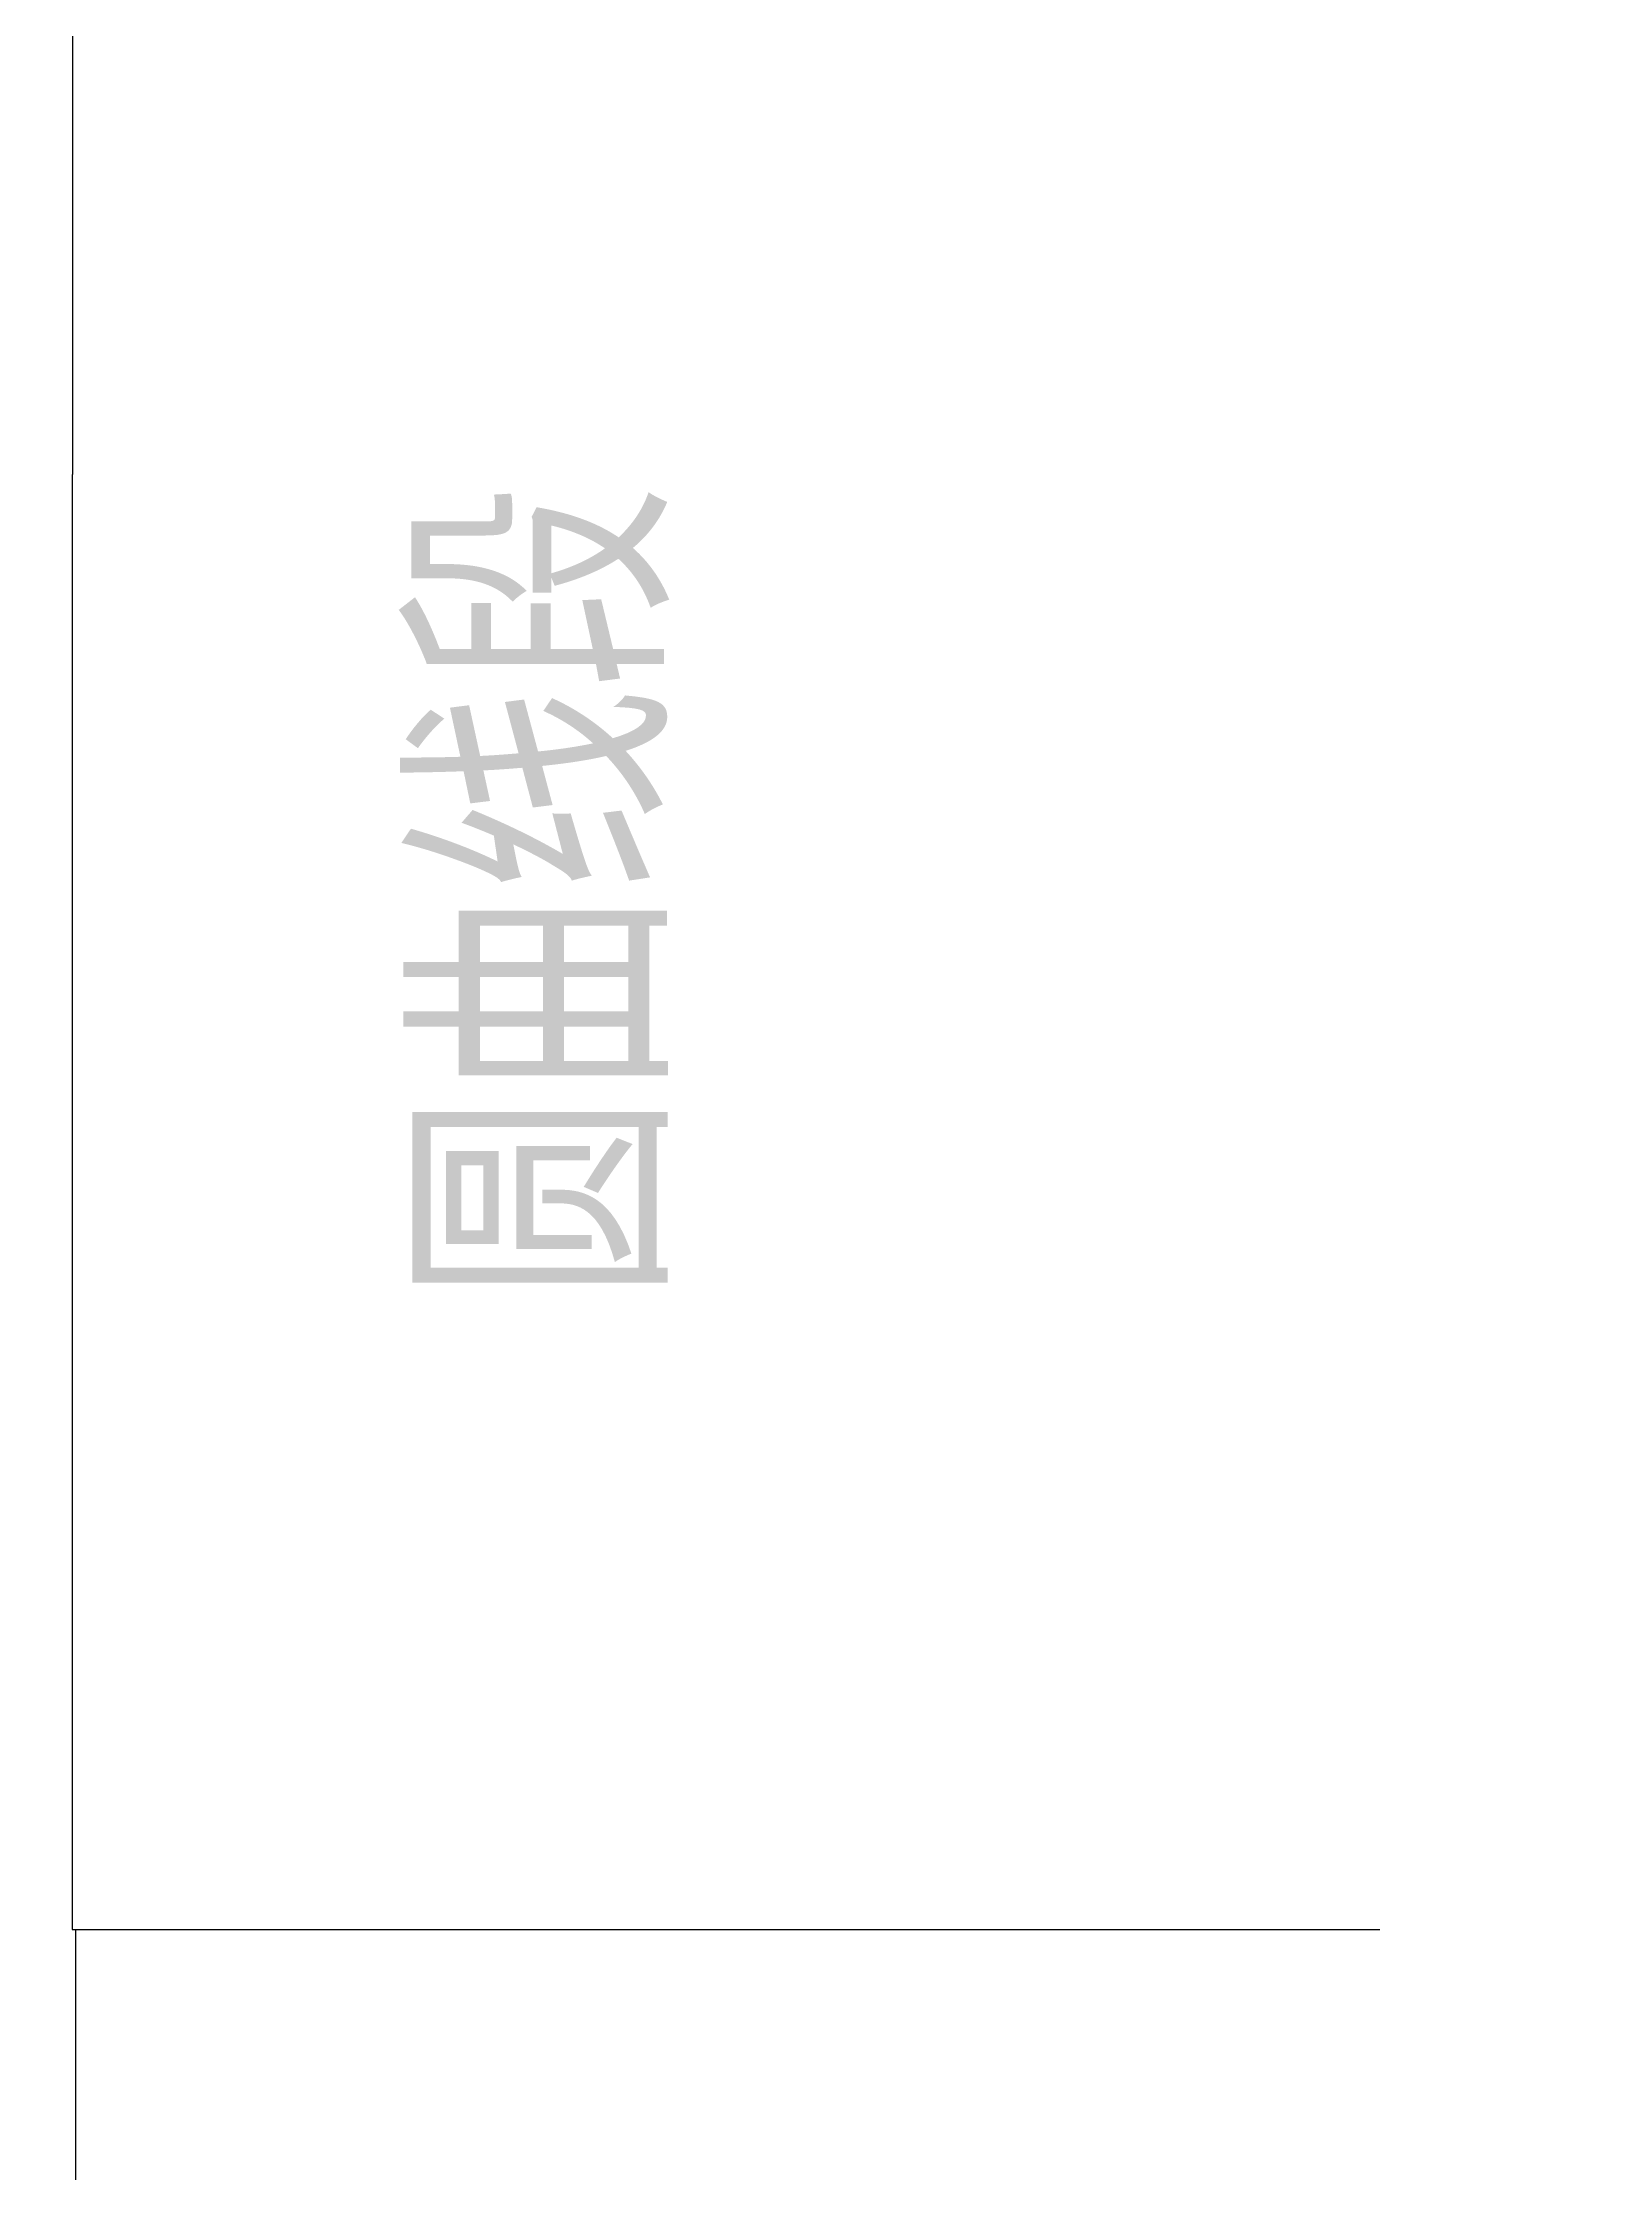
# Model space of a CAD drawing. Header units: millimetres. Extents: x 32645 to 210887, y 65210 to 90102.
# Drawn here: x 48448 to 49916, y 80610 to 82608 of the extents above; entities that cross this region are included whole.
import ezdxf

# ---------------------------------------------------------------- set-up
doc = ezdxf.new("R2010")
doc.units = ezdxf.units.MM
for name, color, linetype in [('1', 7, 'Continuous'), ('CX', 3, 'Continuous'), ('CYAN', 4, 'Continuous')]:
    doc.layers.add(name, color=color, linetype=linetype)
doc.styles.get("Standard").update_dxf_attribs({"font": 'arial.ttf'})
doc.dimstyles.get("Standard").update_dxf_attribs({"dimtxt": 0.18, "dimasz": 0.18, "dimexe": 0.18, "dimexo": 0.0625, "dimgap": 0.09, "dimtad": 0, "dimtih": 1, "dimtoh": 1, "dimdec": 4, "dimzin": 0, "dimdsep": 46, "dimtxsty": 'Standard', "dimcen": 0.09, "dimadec": 0, "dimazin": 0, "dimtfac": 1, "dimtdec": 4, "dimtofl": 0, "dimtmove": 0, "dimatfit": 3, "dimfxl": 1, "dimtolj": 1, "dimtzin": 0, "dimarcsym": 0})

# ---------------------------------------------------------------- blocks, each defined once
blk = doc.blocks.new('*D1067')
at = {"layer": 'CX', "color": 0, "lineweight": -2, "transparency": 16777216}
for p, q in [((49624.39854800138, 87460.4914065657), (47484.58500427038, 87460.4914065657)), ((47484.76500427038, 87460.31140656571), (47484.76500427038, 77385.67330970308)), ((47484.76500427038, 67310.67140656487), (47484.76500427038, 77385.30950342749)), ((48804.94838963095, 67310.49140656488), (47484.58500427038, 67310.49140656488))]:
    blk.add_line(p, q, dxfattribs=at)
at = {"layer": 'CX', "color": 0, "transparency": 16777216}
for points in [[(47484.73500427038, 87460.31140656571), (47484.79500427038, 87460.31140656571), (47484.76500427038, 87460.4914065657)], [(47484.73500427038, 67310.67140656487), (47484.79500427037, 67310.67140656487), (47484.76500427038, 67310.49140656488)]]:
    blk.add_solid(points, dxfattribs=at)
at = {"layer": 'DEFPOINTS', "color": 0, "transparency": 16777216}
for p in [(49624.46104800138, 87460.4914065657), (47484.76500427038, 67310.49140656488), (48805.01088963095, 67310.49140656488)]:
    blk.add_point(p, dxfattribs=at)
at = {"layer": 'CX', "color": 0, "transparency": 16777216, "insert": (47484.76500427037, 77385.4914065653), "char_height": 0.18, "attachment_point": 5}
blk.add_mtext('\\A1;20150.0000', dxfattribs=at)
blk = doc.blocks.new('*D1070')
at = {"layer": '1', "color": 0, "lineweight": -2, "transparency": 16777216}
for p, q in [((49728.81094015385, 83566.87392713159), (48475.44613553841, 83566.87392713159)), ((48475.62613553841, 83566.6939271316), (48475.62613553841, 82203.02697542637)), ((48475.6261355384, 80838.99621744556), (48475.62613553841, 82202.66316915078)), ((49701.61385311156, 80838.81621744556), (48475.4461355384, 80838.81621744556))]:
    blk.add_line(p, q, dxfattribs=at)
at = {"layer": '1', "color": 0, "transparency": 16777216}
for points in [[(48475.59613553841, 83566.6939271316), (48475.65613553841, 83566.6939271316), (48475.62613553841, 83566.87392713159)], [(48475.59613553841, 80838.99621744556), (48475.6561355384, 80838.99621744556), (48475.6261355384, 80838.81621744556)]]:
    blk.add_solid(points, dxfattribs=at)
at = {"layer": 'DEFPOINTS', "color": 0, "transparency": 16777216}
for p in [(49728.87344015385, 83566.87392713159), (48475.6261355384, 80838.81621744556), (49701.67635311156, 80838.81621744556)]:
    blk.add_point(p, dxfattribs=at)
at = {"layer": '1', "color": 0, "transparency": 16777216, "insert": (48475.6261355384, 82202.84507228859), "char_height": 0.18, "attachment_point": 5}
blk.add_mtext('\\A1;2728.0577', dxfattribs=at)
blk = doc.blocks.new('*D1071')
at = {"layer": '1', "color": 0, "lineweight": -2, "transparency": 16777216}
for p, q in [((49501.61385311156, 80838.81621744556), (48478.33246281697, 80838.81621744556)), ((48478.51246281697, 80838.63621744557), (48478.51246281697, 76124.83850238648)), ((48478.51246281697, 71410.67685826872), (48478.51246281697, 76124.47457332783)), ((49808.26320972711, 71410.49685826873), (48478.33246281697, 71410.49685826873))]:
    blk.add_line(p, q, dxfattribs=at)
at = {"layer": '1', "color": 0, "transparency": 16777216}
for points in [[(48478.48246281697, 80838.63621744557), (48478.54246281697, 80838.63621744557), (48478.51246281697, 80838.81621744556)], [(48478.48246281697, 71410.67685826872), (48478.54246281697, 71410.67685826872), (48478.51246281697, 71410.49685826873)]]:
    blk.add_solid(points, dxfattribs=at)
at = {"layer": 'DEFPOINTS', "color": 0, "transparency": 16777216}
for p in [(49501.67635311156, 80838.81621744556), (48478.51246281697, 71410.49685826873), (49808.32570972711, 71410.49685826873)]:
    blk.add_point(p, dxfattribs=at)
at = {"layer": '1', "color": 0, "transparency": 16777216, "insert": (48478.51246281697, 76124.65653785717), "char_height": 0.18, "attachment_point": 5}
blk.add_mtext('\\A1;9428.3194', dxfattribs=at)
blk = doc.blocks.new('*D1119')
at = {"layer": 'CYAN', "color": 0, "lineweight": -2, "transparency": 16777216}
for p, q in [((52597.38486255858, 82573.31386998232), (52597.20529732115, 82573.30136696249)), ((32645.24268360485, 81184.06444028764), (32645.42268360485, 81184.06444028764)), ((32645.33268360486, 81183.97444028762), (32645.33268360485, 81184.15444028763))]:
    blk.add_line(p, q, dxfattribs=at)
at = {"layer": 'CYAN', "color": 0, "transparency": 16777216}
blk.add_solid([(52597.20321348451, 82573.33129450207), (52597.20738115778, 82573.27143942293), (52597.02573208371, 82573.28886394268)], dxfattribs=at)
at = {"layer": 'DEFPOINTS', "color": 0, "transparency": 16777216}
for p in [(52597.02573208371, 82573.28886394268), (32645.33268360485, 81184.06444028762)]:
    blk.add_point(p, dxfattribs=at)
at = {"layer": 'CYAN', "color": 0, "transparency": 16777216, "insert": (52598.21401671956, 82573.3138699823), "char_height": 0.18, "attachment_point": 5}
blk.add_mtext('\\A1;R20000.0000', dxfattribs=at)

msp = doc.modelspace()

# ---------------------------------------------------------------- texts
at = {"color": 4, "width": 0.7}
msp.add_text('圆曲线段', height=200, rotation=90, dxfattribs=at).set_placement((49012.45531548078, 81429.96599828484))

# ---------------------------------------------------------------- dimensions: what is measured, and where the dimension line sits
at = {"layer": '1', "color": 1}
for base, p1, p2, picture, middle in [((48475.6261355384, 80838.81621744556), (49728.87344015385, 83566.87392713159), (49701.67635311156, 80838.81621744556), '*D1070', (48475.6261355384, 82202.84507228859)), ((48478.51246281697, 71410.49685826873), (49501.67635311156, 80838.81621744556), (49808.32570972711, 71410.49685826873), '*D1071', (48478.51246281697, 76124.65653785717))]:
    dim = msp.add_linear_dim(base=base, p1=p1, p2=p2, angle=90, dimstyle='Standard', dxfattribs=at)
    dim.commit()
    dim.dimension.update_dxf_attribs({"geometry": picture, "text_midpoint": middle})
at = {"layer": 'CX', "color": 0}
dim = msp.add_linear_dim(base=(47484.76500427038, 67310.49140656488), p1=(49624.46104800138, 87460.4914065657), p2=(48805.01088963095, 67310.49140656488), angle=90, dimstyle='Standard', dxfattribs=at)
dim.commit()
dim.dimension.update_dxf_attribs({"geometry": '*D1067', "text_midpoint": (47484.76500427037, 77385.4914065653)})
at = {"layer": 'CYAN'}
dim = msp.add_radius_dim(center=(32645.33268360485, 81184.06444028762), mpoint=(52597.02573208371, 82573.28886394268), dimstyle='Standard', dxfattribs=at)
dim.commit()
dim.dimension.update_dxf_attribs({"geometry": '*D1119', "text_midpoint": (52598.21401671956, 82573.3138699823)})

doc.saveas('drawing.dxf')
